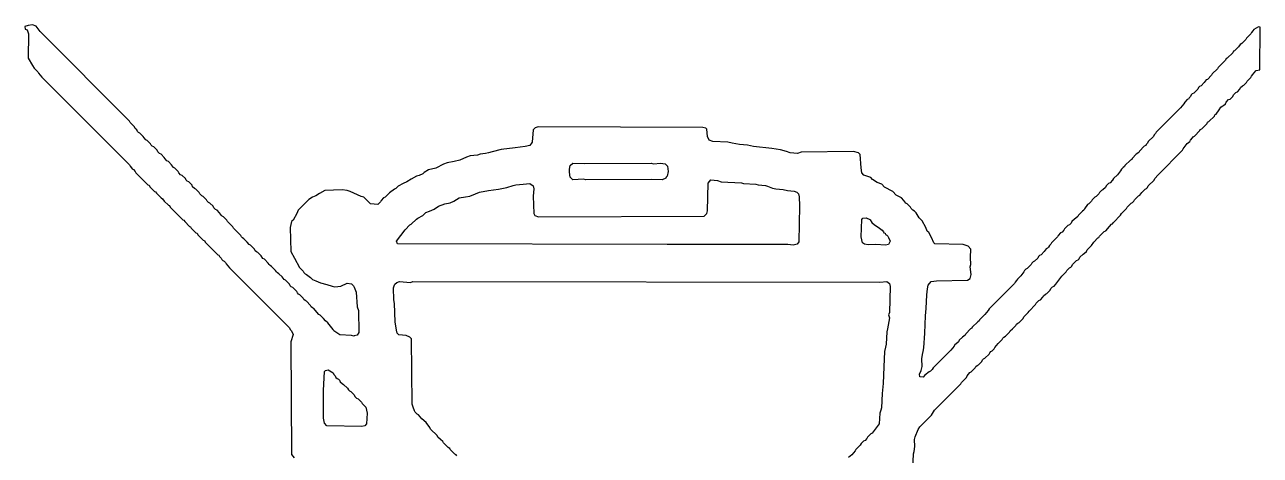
# Model space of a CAD drawing. Header units: millimetres. Extents: x 0 to 174, y 0 to 132.
# Drawn here: x 15.65 to 27.28, y 16.43 to 20.48 of the extents above; entities that cross this region are included whole.
import ezdxf

# ---------------------------------------------------------------- set-up
doc = ezdxf.new("R2010")
doc.units = ezdxf.units.MM
doc.layers.add('BottomOverlay', color=54, linetype='Continuous')

msp = doc.modelspace()

# ---------------------------------------------------------------- linework, layer by layer
at = {"layer": 'BottomOverlay'}
for p, q in [((15.721, 20.48), (15.68, 20.473)), ((15.755, 20.466), (15.721, 20.48)), ((15.68, 20.473), (15.649, 20.463)), ((15.649, 20.463), (15.652, 20.439)), ((15.652, 20.439), (15.673, 20.432)), ((15.673, 20.432), (15.683, 20.394)), ((15.683, 20.394), (15.68, 20.165)), ((15.786, 20.429), (15.755, 20.466)), ((15.793, 20.415), (15.786, 20.429)), ((16.635, 19.573), (15.793, 20.415)), ((27.193, 20.394), (27.152, 20.353)), ((27.2, 20.408), (27.193, 20.394)), ((27.213, 20.422), (27.2, 20.408)), ((27.22, 20.435), (27.213, 20.422)), ((27.265, 20.459), (27.22, 20.435)), ((27.282, 20.456), (27.265, 20.459)), ((27.278, 20.055), (27.282, 20.456)), ((27.077, 20.271), (27.039, 20.233)), ((27.094, 20.295), (27.077, 20.271)), ((27.107, 20.302), (27.094, 20.295)), ((27.145, 20.34), (27.107, 20.302)), ((27.152, 20.353), (27.145, 20.34)), ((15.68, 20.165), (15.721, 20.096)), ((26.953, 20.148), (26.885, 20.079)), ((26.96, 20.162), (26.953, 20.148)), ((26.97, 20.165), (26.96, 20.162)), ((27.022, 20.216), (26.97, 20.165)), ((27.029, 20.23), (27.022, 20.216)), ((27.039, 20.233), (27.029, 20.23)), ((15.721, 20.096), (15.738, 20.072)), ((15.738, 20.072), (15.772, 20.038)), ((15.772, 20.038), (15.779, 20.025)), ((15.779, 20.025), (15.81, 19.987)), ((26.83, 20.018), (26.823, 20.004)), ((26.878, 20.066), (26.83, 20.018)), ((26.885, 20.079), (26.878, 20.066)), ((27.2, 19.997), (27.213, 20.011)), ((27.213, 20.011), (27.22, 20.025)), ((27.22, 20.025), (27.244, 20.049)), ((27.244, 20.049), (27.278, 20.055)), ((15.81, 19.987), (16.635, 19.162)), ((26.71, 19.898), (26.7, 19.888)), ((26.724, 19.905), (26.71, 19.898)), ((26.755, 19.936), (26.724, 19.905)), ((26.772, 19.96), (26.755, 19.936)), ((26.786, 19.966), (26.772, 19.96)), ((26.823, 20.004), (26.786, 19.966)), ((27.097, 19.888), (27.114, 19.905)), ((27.114, 19.905), (27.128, 19.912)), ((27.128, 19.912), (27.152, 19.936)), ((27.152, 19.936), (27.159, 19.949)), ((27.159, 19.949), (27.193, 19.983)), ((27.193, 19.983), (27.2, 19.997)), ((26.607, 19.781), (26.594, 19.775)), ((26.611, 19.792), (26.607, 19.781)), ((26.625, 19.805), (26.611, 19.792)), ((26.631, 19.819), (26.625, 19.805)), ((26.642, 19.829), (26.631, 19.819)), ((26.655, 19.836), (26.642, 19.829)), ((26.693, 19.874), (26.655, 19.836)), ((26.7, 19.888), (26.693, 19.874)), ((26.984, 19.775), (26.998, 19.781)), ((26.998, 19.781), (27.022, 19.805)), ((27.022, 19.805), (27.029, 19.819)), ((27.029, 19.819), (27.053, 19.843)), ((27.053, 19.843), (27.066, 19.85)), ((27.066, 19.85), (27.09, 19.874)), ((27.09, 19.874), (27.097, 19.888)), ((26.532, 19.699), (26.303, 19.47)), ((26.563, 19.737), (26.532, 19.699)), ((26.57, 19.751), (26.563, 19.737)), ((26.594, 19.775), (26.57, 19.751)), ((26.868, 19.638), (26.895, 19.679)), ((26.895, 19.679), (26.912, 19.703)), ((26.912, 19.703), (26.922, 19.713)), ((26.922, 19.713), (26.936, 19.72)), ((26.936, 19.72), (26.953, 19.737)), ((26.953, 19.737), (26.96, 19.751)), ((26.96, 19.751), (26.984, 19.775)), ((16.642, 19.559), (16.635, 19.573)), ((16.683, 19.518), (16.642, 19.559)), ((26.731, 19.501), (26.782, 19.552)), ((26.782, 19.552), (26.786, 19.562)), ((26.786, 19.562), (26.799, 19.569)), ((26.799, 19.569), (26.851, 19.621)), ((26.851, 19.621), (26.854, 19.631)), ((26.854, 19.631), (26.868, 19.638)), ((16.689, 19.504), (16.683, 19.518)), ((16.703, 19.49), (16.689, 19.504)), ((16.71, 19.477), (16.703, 19.49)), ((16.72, 19.467), (16.71, 19.477)), ((16.734, 19.46), (16.72, 19.467)), ((16.765, 19.429), (16.734, 19.46)), ((16.772, 19.415), (16.765, 19.429)), ((20.435, 19.49), (20.428, 19.374)), ((20.455, 19.511), (20.435, 19.49)), ((20.483, 19.518), (20.455, 19.511)), ((22.034, 19.514), (20.483, 19.518)), ((22.061, 19.508), (22.034, 19.514)), ((22.071, 19.497), (22.061, 19.508)), ((22.078, 19.429), (22.071, 19.497)), ((22.092, 19.395), (22.078, 19.429)), ((26.275, 19.429), (26.227, 19.381)), ((26.282, 19.443), (26.275, 19.429)), ((26.296, 19.456), (26.282, 19.443)), ((26.303, 19.47), (26.296, 19.456)), ((26.649, 19.425), (26.662, 19.432)), ((26.662, 19.432), (26.714, 19.484)), ((26.714, 19.484), (26.717, 19.494)), ((26.717, 19.494), (26.731, 19.501)), ((16.789, 19.398), (16.772, 19.415)), ((16.802, 19.391), (16.789, 19.398)), ((16.833, 19.36), (16.802, 19.391)), ((16.84, 19.347), (16.833, 19.36)), ((16.85, 19.336), (16.84, 19.347)), ((16.864, 19.33), (16.85, 19.336)), ((16.895, 19.299), (16.864, 19.33)), ((20.267, 19.323), (20.134, 19.306)), ((20.36, 19.333), (20.267, 19.323)), ((20.404, 19.343), (20.36, 19.333)), ((20.428, 19.374), (20.404, 19.343)), ((22.126, 19.381), (22.092, 19.395)), ((22.27, 19.374), (22.126, 19.381)), ((22.311, 19.367), (22.27, 19.374)), ((22.379, 19.354), (22.311, 19.367)), ((22.455, 19.347), (22.379, 19.354)), ((22.509, 19.333), (22.455, 19.347)), ((22.684, 19.316), (22.509, 19.333)), ((22.766, 19.302), (22.684, 19.316)), ((26.19, 19.336), (26.145, 19.292)), ((26.204, 19.343), (26.19, 19.336)), ((26.207, 19.354), (26.204, 19.343)), ((26.221, 19.367), (26.207, 19.354)), ((26.227, 19.381), (26.221, 19.367)), ((26.549, 19.299), (26.556, 19.312)), ((26.556, 19.312), (26.594, 19.364)), ((26.594, 19.364), (26.607, 19.371)), ((26.607, 19.371), (26.618, 19.381)), ((26.618, 19.381), (26.625, 19.395)), ((26.625, 19.395), (26.645, 19.415)), ((26.645, 19.415), (26.649, 19.425)), ((16.902, 19.285), (16.895, 19.299)), ((16.919, 19.268), (16.902, 19.285)), ((16.933, 19.261), (16.919, 19.268)), ((16.963, 19.23), (16.933, 19.261)), ((16.97, 19.217), (16.963, 19.23)), ((16.987, 19.199), (16.97, 19.217)), ((17.001, 19.193), (16.987, 19.199)), ((19.747, 19.206), (19.692, 19.193)), ((19.808, 19.234), (19.747, 19.206)), ((19.843, 19.247), (19.808, 19.234)), ((19.911, 19.254), (19.843, 19.247)), ((19.938, 19.261), (19.911, 19.254)), ((19.986, 19.268), (19.938, 19.261)), ((20.014, 19.275), (19.986, 19.268)), ((20.051, 19.285), (20.014, 19.275)), ((20.134, 19.306), (20.051, 19.285)), ((22.821, 19.288), (22.766, 19.302)), ((22.855, 19.275), (22.821, 19.288)), ((22.924, 19.268), (22.855, 19.275)), ((22.958, 19.282), (22.924, 19.268)), ((23.451, 19.288), (22.958, 19.282)), ((23.499, 19.275), (23.451, 19.288)), ((23.516, 19.258), (23.499, 19.275)), ((23.523, 19.134), (23.516, 19.258)), ((26.06, 19.206), (26.008, 19.155)), ((26.073, 19.213), (26.06, 19.206)), ((26.077, 19.223), (26.073, 19.213)), ((26.114, 19.261), (26.077, 19.223)), ((26.138, 19.278), (26.114, 19.261)), ((26.145, 19.292), (26.138, 19.278)), ((26.32, 19.069), (26.549, 19.299)), ((16.635, 19.162), (16.642, 19.148)), ((16.642, 19.148), (16.655, 19.134)), ((16.655, 19.134), (16.659, 19.124)), ((16.659, 19.124), (16.672, 19.117)), ((16.672, 19.117), (16.689, 19.1)), ((16.689, 19.1), (16.696, 19.087)), ((16.696, 19.087), (16.809, 18.974)), ((17.032, 19.162), (17.001, 19.193)), ((17.039, 19.148), (17.032, 19.162)), ((17.049, 19.138), (17.039, 19.148)), ((17.063, 19.131), (17.049, 19.138)), ((17.093, 19.1), (17.063, 19.131)), ((17.1, 19.087), (17.093, 19.1)), ((17.117, 19.069), (17.1, 19.087)), ((19.411, 19.09), (19.397, 19.076)), ((19.449, 19.114), (19.411, 19.09)), ((19.521, 19.131), (19.449, 19.114)), ((19.593, 19.169), (19.521, 19.131)), ((19.627, 19.182), (19.593, 19.169)), ((19.692, 19.193), (19.627, 19.182)), ((20.777, 19.121), (20.784, 19.155)), ((20.777, 19.114), (20.777, 19.121)), ((20.777, 19.093), (20.777, 19.114)), ((20.784, 19.045), (20.777, 19.093)), ((20.784, 19.155), (20.808, 19.179)), ((20.808, 19.179), (20.921, 19.176)), ((20.921, 19.176), (21.547, 19.179)), ((21.547, 19.179), (21.568, 19.172)), ((21.568, 19.172), (21.636, 19.179)), ((21.636, 19.179), (21.678, 19.172)), ((21.678, 19.172), (21.702, 19.148)), ((21.708, 19.1), (21.698, 19.056)), ((21.702, 19.148), (21.708, 19.1)), ((23.53, 19.087), (23.523, 19.134)), ((23.55, 19.066), (23.53, 19.087)), ((25.967, 19.107), (25.936, 19.069)), ((25.974, 19.121), (25.967, 19.107)), ((25.991, 19.138), (25.974, 19.121)), ((26.005, 19.145), (25.991, 19.138)), ((26.008, 19.155), (26.005, 19.145)), ((16.809, 18.974), (16.82, 18.97)), ((16.82, 18.97), (16.826, 18.956)), ((17.131, 19.063), (17.117, 19.069)), ((17.162, 19.032), (17.131, 19.063)), ((17.169, 19.018), (17.162, 19.032)), ((17.179, 19.008), (17.169, 19.018)), ((17.193, 19.001), (17.179, 19.008)), ((17.224, 18.97), (17.193, 19.001)), ((17.23, 18.956), (17.224, 18.97)), ((19.213, 18.987), (19.165, 18.96)), ((19.247, 19.001), (19.213, 18.987)), ((19.288, 19.028), (19.247, 19.001)), ((19.336, 19.056), (19.288, 19.028)), ((19.363, 19.063), (19.336, 19.056)), ((19.397, 19.076), (19.363, 19.063)), ((20.188, 18.95), (20.247, 18.967)), ((20.247, 18.967), (20.274, 18.974)), ((20.274, 18.974), (20.342, 18.98)), ((20.342, 18.98), (20.404, 18.987)), ((20.404, 18.987), (20.435, 18.963)), ((20.435, 18.963), (20.442, 18.936)), ((20.808, 19.021), (20.784, 19.045)), ((20.911, 19.028), (20.808, 19.021)), ((20.931, 19.021), (20.911, 19.028)), ((21.551, 19.025), (20.931, 19.021)), ((21.65, 19.021), (21.551, 19.025)), ((21.684, 19.035), (21.65, 19.021)), ((21.688, 19.045), (21.684, 19.035)), ((21.698, 19.056), (21.688, 19.045)), ((22.078, 18.73), (22.085, 18.991)), ((22.085, 18.991), (22.109, 19.021)), ((22.109, 19.021), (22.171, 19.015)), ((22.171, 19.015), (22.205, 19.001)), ((22.205, 19.001), (22.397, 18.994)), ((22.397, 18.994), (22.417, 18.987)), ((22.417, 18.987), (22.533, 18.98)), ((22.533, 18.98), (22.554, 18.974)), ((22.554, 18.974), (22.622, 18.967)), ((22.622, 18.967), (22.643, 18.96)), ((23.615, 19.042), (23.55, 19.066)), ((23.632, 19.025), (23.615, 19.042)), ((23.674, 18.997), (23.632, 19.025)), ((23.718, 18.98), (23.674, 18.997)), ((23.745, 18.953), (23.718, 18.98)), ((25.83, 18.963), (25.823, 18.95)), ((25.854, 18.987), (25.83, 18.963)), ((25.868, 18.994), (25.854, 18.987)), ((25.892, 19.018), (25.868, 18.994)), ((25.899, 19.032), (25.892, 19.018)), ((25.936, 19.069), (25.899, 19.032)), ((26.221, 18.95), (26.227, 18.963)), ((26.227, 18.963), (26.282, 19.018)), ((26.282, 19.018), (26.289, 19.032)), ((26.289, 19.032), (26.32, 19.069)), ((16.826, 18.956), (16.871, 18.912)), ((16.871, 18.912), (16.881, 18.908)), ((16.881, 18.908), (16.888, 18.895)), ((16.888, 18.895), (16.933, 18.85)), ((16.933, 18.85), (16.946, 18.843)), ((17.248, 18.939), (17.23, 18.956)), ((17.261, 18.932), (17.248, 18.939)), ((17.292, 18.902), (17.261, 18.932)), ((17.299, 18.888), (17.292, 18.902)), ((17.316, 18.871), (17.299, 18.888)), ((17.33, 18.864), (17.316, 18.871)), ((17.36, 18.833), (17.33, 18.864)), ((18.357, 18.857), (18.323, 18.837)), ((18.391, 18.871), (18.357, 18.857)), ((18.425, 18.891), (18.391, 18.871)), ((18.473, 18.919), (18.425, 18.891)), ((18.637, 18.926), (18.473, 18.919)), ((18.685, 18.919), (18.637, 18.926)), ((18.713, 18.912), (18.685, 18.919)), ((18.815, 18.864), (18.713, 18.912)), ((18.843, 18.857), (18.815, 18.864)), ((18.905, 18.796), (18.843, 18.857)), ((19.028, 18.85), (19.004, 18.826)), ((19.041, 18.857), (19.028, 18.85)), ((19.083, 18.898), (19.041, 18.857)), ((19.13, 18.932), (19.083, 18.898)), ((19.144, 18.939), (19.13, 18.932)), ((19.165, 18.96), (19.144, 18.939)), ((19.688, 18.819), (19.74, 18.85)), ((19.74, 18.85), (19.798, 18.861)), ((19.798, 18.861), (19.839, 18.867)), ((19.839, 18.867), (19.894, 18.888)), ((19.894, 18.888), (19.932, 18.905)), ((19.932, 18.905), (20.014, 18.919)), ((20.014, 18.919), (20.11, 18.932)), ((20.11, 18.932), (20.188, 18.95)), ((20.442, 18.936), (20.435, 18.867)), ((20.435, 18.867), (20.442, 18.703)), ((22.643, 18.96), (22.688, 18.943)), ((22.688, 18.943), (22.722, 18.936)), ((22.722, 18.936), (22.79, 18.929)), ((22.79, 18.929), (22.831, 18.922)), ((22.831, 18.922), (22.893, 18.915)), ((22.893, 18.915), (22.917, 18.905)), ((22.917, 18.905), (22.934, 18.888)), ((22.934, 18.888), (22.941, 18.861)), ((22.941, 18.861), (22.944, 18.775)), ((23.821, 18.912), (23.745, 18.953)), ((23.855, 18.878), (23.821, 18.912)), ((23.903, 18.85), (23.855, 18.878)), ((23.927, 18.826), (23.903, 18.85)), ((25.724, 18.857), (25.7, 18.833)), ((25.738, 18.864), (25.724, 18.857)), ((25.762, 18.888), (25.738, 18.864)), ((25.769, 18.902), (25.762, 18.888)), ((25.786, 18.919), (25.769, 18.902)), ((25.8, 18.926), (25.786, 18.919)), ((25.823, 18.95), (25.8, 18.926)), ((26.097, 18.833), (26.135, 18.871)), ((26.135, 18.871), (26.149, 18.878)), ((26.149, 18.878), (26.166, 18.902)), ((26.166, 18.902), (26.197, 18.932)), ((26.197, 18.932), (26.21, 18.939)), ((26.21, 18.939), (26.221, 18.95)), ((16.946, 18.843), (16.963, 18.819)), ((16.963, 18.819), (17.001, 18.782)), ((17.001, 18.782), (17.011, 18.778)), ((17.011, 18.778), (17.018, 18.765)), ((17.018, 18.765), (17.138, 18.645)), ((17.367, 18.819), (17.36, 18.833)), ((17.378, 18.809), (17.367, 18.819)), ((17.391, 18.802), (17.378, 18.809)), ((17.422, 18.772), (17.391, 18.802)), ((17.429, 18.758), (17.422, 18.772)), ((17.446, 18.741), (17.429, 18.758)), ((17.46, 18.734), (17.446, 18.741)), ((17.484, 18.71), (17.46, 18.734)), ((18.223, 18.737), (18.21, 18.703)), ((18.323, 18.837), (18.223, 18.737)), ((18.973, 18.789), (18.905, 18.796)), ((18.997, 18.813), (18.973, 18.789)), ((19.004, 18.826), (18.997, 18.813)), ((19.459, 18.727), (19.504, 18.744)), ((19.504, 18.744), (19.545, 18.772)), ((19.545, 18.772), (19.603, 18.796)), ((19.603, 18.796), (19.654, 18.806)), ((19.654, 18.806), (19.688, 18.819)), ((22.071, 18.703), (22.078, 18.73)), ((22.944, 18.775), (22.937, 18.439)), ((23.934, 18.813), (23.927, 18.826)), ((23.944, 18.802), (23.934, 18.813)), ((23.958, 18.796), (23.944, 18.802)), ((23.988, 18.765), (23.958, 18.796)), ((23.995, 18.751), (23.988, 18.765)), ((24.012, 18.734), (23.995, 18.751)), ((24.026, 18.727), (24.012, 18.734)), ((25.621, 18.734), (25.608, 18.727)), ((25.628, 18.748), (25.621, 18.734)), ((25.656, 18.789), (25.628, 18.748)), ((25.669, 18.796), (25.656, 18.789)), ((25.693, 18.819), (25.669, 18.796)), ((25.7, 18.833), (25.693, 18.819)), ((25.974, 18.703), (26.022, 18.751)), ((26.022, 18.751), (26.029, 18.765)), ((26.029, 18.765), (26.067, 18.802)), ((26.067, 18.802), (26.08, 18.809)), ((26.08, 18.809), (26.091, 18.819)), ((26.091, 18.819), (26.097, 18.833)), ((17.138, 18.645), (17.148, 18.641)), ((17.148, 18.641), (17.155, 18.628)), ((17.155, 18.628), (17.2, 18.583)), ((17.501, 18.686), (17.484, 18.71)), ((17.504, 18.683), (17.501, 18.686)), ((17.508, 18.679), (17.504, 18.683)), ((17.521, 18.672), (17.508, 18.679)), ((17.552, 18.641), (17.521, 18.672)), ((17.559, 18.628), (17.552, 18.641)), ((17.607, 18.58), (17.559, 18.628)), ((18.162, 18.628), (18.148, 18.573)), ((18.175, 18.641), (18.162, 18.628)), ((18.21, 18.703), (18.175, 18.641)), ((19.288, 18.604), (19.336, 18.652)), ((19.336, 18.652), (19.35, 18.659)), ((19.35, 18.659), (19.397, 18.686)), ((19.397, 18.686), (19.425, 18.713)), ((19.425, 18.713), (19.459, 18.727)), ((20.442, 18.703), (20.452, 18.686)), ((20.452, 18.686), (20.486, 18.672)), ((20.486, 18.672), (22.047, 18.679)), ((22.047, 18.679), (22.071, 18.703)), ((23.523, 18.484), (23.53, 18.648)), ((23.53, 18.648), (23.54, 18.659)), ((23.54, 18.659), (23.571, 18.662)), ((23.571, 18.662), (23.605, 18.648)), ((23.605, 18.648), (23.608, 18.645)), ((23.608, 18.645), (23.626, 18.621)), ((23.626, 18.621), (23.65, 18.597)), ((24.043, 18.71), (24.026, 18.727)), ((24.071, 18.662), (24.043, 18.71)), ((24.098, 18.635), (24.071, 18.662)), ((24.132, 18.573), (24.098, 18.635)), ((25.502, 18.614), (25.485, 18.597)), ((25.509, 18.628), (25.502, 18.614)), ((25.532, 18.652), (25.509, 18.628)), ((25.546, 18.659), (25.532, 18.652)), ((25.563, 18.676), (25.546, 18.659)), ((25.57, 18.689), (25.563, 18.676)), ((25.608, 18.727), (25.57, 18.689)), ((25.892, 18.607), (25.899, 18.621)), ((25.899, 18.621), (25.967, 18.689)), ((25.967, 18.689), (25.974, 18.703)), ((17.2, 18.583), (17.21, 18.58)), ((17.21, 18.58), (17.217, 18.566)), ((17.217, 18.566), (17.261, 18.522)), ((17.261, 18.522), (17.271, 18.518)), ((17.271, 18.518), (17.278, 18.505)), ((17.278, 18.505), (17.33, 18.453)), ((17.614, 18.566), (17.607, 18.58)), ((17.682, 18.498), (17.614, 18.566)), ((17.689, 18.484), (17.682, 18.498)), ((18.148, 18.573), (18.155, 18.347)), ((19.148, 18.443), (19.23, 18.552)), ((19.23, 18.552), (19.274, 18.597)), ((19.274, 18.597), (19.288, 18.604)), ((23.65, 18.597), (23.684, 18.576)), ((23.684, 18.576), (23.721, 18.546)), ((23.721, 18.546), (23.735, 18.532)), ((23.735, 18.532), (23.739, 18.522)), ((23.739, 18.522), (23.749, 18.518)), ((23.749, 18.518), (23.752, 18.508)), ((23.752, 18.508), (23.766, 18.501)), ((23.766, 18.501), (23.776, 18.491)), ((24.146, 18.539), (24.132, 18.573)), ((24.16, 18.525), (24.146, 18.539)), ((24.187, 18.477), (24.16, 18.525)), ((25.378, 18.498), (25.372, 18.484)), ((25.402, 18.522), (25.378, 18.498)), ((25.416, 18.528), (25.402, 18.522)), ((25.433, 18.546), (25.416, 18.528)), ((25.44, 18.559), (25.433, 18.546)), ((25.471, 18.59), (25.44, 18.559)), ((25.485, 18.597), (25.471, 18.59)), ((25.769, 18.491), (25.813, 18.535)), ((25.813, 18.535), (25.827, 18.542)), ((25.827, 18.542), (25.861, 18.583)), ((25.861, 18.583), (25.882, 18.604)), ((25.882, 18.604), (25.892, 18.607)), ((17.33, 18.453), (17.34, 18.45)), ((17.34, 18.45), (17.347, 18.436)), ((17.347, 18.436), (17.467, 18.316)), ((17.699, 18.474), (17.689, 18.484)), ((17.713, 18.467), (17.699, 18.474)), ((17.744, 18.436), (17.713, 18.467)), ((17.761, 18.412), (17.744, 18.436)), ((17.775, 18.405), (17.761, 18.412)), ((17.812, 18.368), (17.775, 18.405)), ((19.158, 18.419), (19.148, 18.443)), ((21.698, 18.412), (19.158, 18.419)), ((22.835, 18.412), (21.698, 18.412)), ((22.883, 18.405), (22.835, 18.412)), ((22.92, 18.415), (22.883, 18.405)), ((22.937, 18.439), (22.92, 18.415)), ((23.537, 18.429), (23.523, 18.484)), ((23.557, 18.415), (23.537, 18.429)), ((23.591, 18.409), (23.557, 18.415)), ((23.663, 18.412), (23.591, 18.409)), ((23.752, 18.405), (23.663, 18.412)), ((23.78, 18.412), (23.752, 18.405)), ((23.776, 18.491), (23.783, 18.477)), ((23.797, 18.443), (23.78, 18.412)), ((23.783, 18.477), (23.797, 18.443)), ((24.208, 18.429), (24.187, 18.477)), ((24.218, 18.419), (24.208, 18.429)), ((24.485, 18.412), (24.218, 18.419)), ((24.533, 18.398), (24.485, 18.412)), ((24.557, 18.368), (24.533, 18.398)), ((25.289, 18.388), (25.279, 18.378)), ((25.296, 18.402), (25.289, 18.388)), ((25.31, 18.415), (25.296, 18.402)), ((25.317, 18.429), (25.31, 18.415)), ((25.372, 18.484), (25.317, 18.429)), ((25.652, 18.361), (25.693, 18.402)), ((25.693, 18.402), (25.714, 18.436)), ((25.714, 18.436), (25.752, 18.474)), ((25.752, 18.474), (25.762, 18.477)), ((25.762, 18.477), (25.769, 18.491)), ((17.467, 18.316), (17.477, 18.313)), ((17.477, 18.313), (17.484, 18.299)), ((17.484, 18.299), (17.497, 18.285)), ((17.497, 18.285), (17.504, 18.272)), ((17.504, 18.272), (17.515, 18.261)), ((17.819, 18.354), (17.812, 18.368)), ((17.83, 18.344), (17.819, 18.354)), ((17.843, 18.337), (17.83, 18.344)), ((17.874, 18.306), (17.843, 18.337)), ((17.891, 18.282), (17.874, 18.306)), ((17.905, 18.275), (17.891, 18.282)), ((17.942, 18.237), (17.905, 18.275)), ((18.155, 18.347), (18.189, 18.285)), ((18.189, 18.285), (18.237, 18.196)), ((24.553, 18.289), (24.557, 18.368)), ((24.557, 18.224), (24.553, 18.289)), ((25.187, 18.285), (25.156, 18.255)), ((25.194, 18.299), (25.187, 18.285)), ((25.204, 18.309), (25.194, 18.299)), ((25.218, 18.316), (25.204, 18.309)), ((25.248, 18.347), (25.218, 18.316)), ((25.265, 18.371), (25.248, 18.347)), ((25.279, 18.378), (25.265, 18.371)), ((25.553, 18.261), (25.567, 18.268)), ((25.567, 18.268), (25.577, 18.279)), ((25.577, 18.279), (25.584, 18.292)), ((25.584, 18.292), (25.615, 18.323)), ((25.615, 18.323), (25.628, 18.33)), ((25.628, 18.33), (25.645, 18.347)), ((25.645, 18.347), (25.652, 18.361)), ((17.515, 18.261), (17.528, 18.255)), ((17.528, 18.255), (17.539, 18.244)), ((17.539, 18.244), (17.545, 18.231)), ((17.545, 18.231), (17.576, 18.193)), ((17.576, 18.193), (18.141, 17.628)), ((17.949, 18.224), (17.942, 18.237)), ((17.96, 18.214), (17.949, 18.224)), ((17.973, 18.207), (17.96, 18.214)), ((18.011, 18.169), (17.973, 18.207)), ((18.018, 18.155), (18.011, 18.169)), ((18.028, 18.145), (18.018, 18.155)), ((18.237, 18.196), (18.271, 18.162)), ((18.271, 18.162), (18.278, 18.148)), ((18.278, 18.148), (18.288, 18.138)), ((24.55, 18.203), (24.557, 18.224)), ((24.56, 18.131), (24.55, 18.203)), ((25.057, 18.155), (25.026, 18.118)), ((25.063, 18.169), (25.057, 18.155)), ((25.074, 18.179), (25.063, 18.169)), ((25.087, 18.186), (25.074, 18.179)), ((25.125, 18.224), (25.087, 18.186)), ((25.132, 18.237), (25.125, 18.224)), ((25.142, 18.248), (25.132, 18.237)), ((25.156, 18.255), (25.142, 18.248)), ((25.413, 18.114), (25.454, 18.155)), ((25.454, 18.155), (25.461, 18.169)), ((25.461, 18.169), (25.485, 18.193)), ((25.485, 18.193), (25.498, 18.2)), ((25.498, 18.2), (25.509, 18.21)), ((25.509, 18.21), (25.515, 18.224)), ((25.515, 18.224), (25.553, 18.261)), ((18.042, 18.138), (18.028, 18.145)), ((18.073, 18.107), (18.042, 18.138)), ((18.09, 18.083), (18.073, 18.107)), ((18.103, 18.077), (18.09, 18.083)), ((18.141, 18.039), (18.103, 18.077)), ((18.148, 18.025), (18.141, 18.039)), ((18.288, 18.138), (18.302, 18.131)), ((18.302, 18.131), (18.34, 18.101)), ((18.34, 18.101), (18.357, 18.083)), ((18.357, 18.083), (18.391, 18.07)), ((18.391, 18.07), (18.435, 18.053)), ((18.435, 18.053), (18.494, 18.035)), ((18.494, 18.035), (18.542, 18.022)), ((18.624, 18.022), (18.685, 18.049)), ((18.685, 18.049), (18.726, 18.042)), ((18.726, 18.042), (18.744, 18.025)), ((19.127, 18.025), (19.134, 18.039)), ((19.134, 18.039), (19.151, 18.056)), ((19.151, 18.056), (19.178, 18.063)), ((19.178, 18.063), (19.281, 18.056)), ((19.281, 18.056), (19.302, 18.063)), ((19.302, 18.063), (23.701, 18.059)), ((23.701, 18.059), (23.766, 18.063)), ((23.766, 18.063), (23.79, 18.046)), ((23.79, 18.046), (23.797, 18.018)), ((24.156, 18.029), (24.184, 18.063)), ((24.184, 18.063), (24.232, 18.07)), ((24.232, 18.07), (24.526, 18.077)), ((24.526, 18.077), (24.55, 18.094)), ((24.55, 18.094), (24.56, 18.131)), ((24.968, 18.046), (24.728, 17.806)), ((24.974, 18.059), (24.968, 18.046)), ((24.988, 18.073), (24.974, 18.059)), ((24.995, 18.087), (24.988, 18.073)), ((25.026, 18.118), (24.995, 18.087)), ((25.341, 18.022), (25.358, 18.039)), ((25.358, 18.039), (25.365, 18.053)), ((25.365, 18.053), (25.413, 18.114)), ((18.158, 18.015), (18.148, 18.025)), ((18.172, 18.008), (18.158, 18.015)), ((18.21, 17.97), (18.172, 18.008)), ((18.216, 17.957), (18.21, 17.97)), ((18.227, 17.946), (18.216, 17.957)), ((18.24, 17.94), (18.227, 17.946)), ((18.271, 17.909), (18.24, 17.94)), ((18.542, 18.022), (18.569, 18.015)), ((18.569, 18.015), (18.624, 18.022)), ((18.744, 18.025), (18.75, 18.012)), ((18.75, 18.012), (18.771, 17.964)), ((18.771, 17.964), (18.778, 17.827)), ((19.12, 18.005), (19.127, 18.025)), ((19.124, 17.892), (19.12, 18.005)), ((23.797, 18.018), (23.79, 17.772)), ((24.136, 17.81), (24.143, 17.94)), ((24.143, 17.94), (24.149, 17.994)), ((24.149, 17.994), (24.156, 18.029)), ((25.211, 17.892), (25.235, 17.916)), ((25.235, 17.916), (25.241, 17.929)), ((25.241, 17.929), (25.259, 17.946)), ((25.259, 17.946), (25.272, 17.953)), ((25.272, 17.953), (25.303, 17.984)), ((25.303, 17.984), (25.31, 17.998)), ((25.31, 17.998), (25.327, 18.015)), ((25.327, 18.015), (25.341, 18.022)), ((18.278, 17.895), (18.271, 17.909)), ((18.288, 17.885), (18.278, 17.895)), ((18.302, 17.878), (18.288, 17.885)), ((18.34, 17.84), (18.302, 17.878)), ((18.346, 17.827), (18.34, 17.84)), ((18.357, 17.816), (18.346, 17.827)), ((18.37, 17.81), (18.357, 17.816)), ((18.384, 17.796), (18.37, 17.81)), ((18.778, 17.827), (18.792, 17.792)), ((19.13, 17.857), (19.124, 17.892)), ((19.137, 17.686), (19.13, 17.857)), ((24.129, 17.741), (24.136, 17.81)), ((24.728, 17.806), (24.721, 17.792)), ((25.105, 17.786), (25.166, 17.847)), ((25.166, 17.847), (25.173, 17.861)), ((25.173, 17.861), (25.197, 17.885)), ((25.197, 17.885), (25.211, 17.892)), ((18.418, 17.755), (18.384, 17.796)), ((18.432, 17.748), (18.418, 17.755)), ((18.463, 17.717), (18.432, 17.748)), ((18.48, 17.693), (18.463, 17.717)), ((18.504, 17.676), (18.48, 17.693)), ((18.792, 17.792), (18.795, 17.584)), ((19.148, 17.608), (19.137, 17.686)), ((23.79, 17.724), (23.773, 17.618)), ((23.79, 17.772), (23.783, 17.751)), ((23.783, 17.751), (23.79, 17.724)), ((24.122, 17.577), (24.129, 17.741)), ((24.622, 17.686), (24.57, 17.635)), ((24.636, 17.693), (24.622, 17.686)), ((24.639, 17.703), (24.636, 17.693)), ((24.69, 17.755), (24.639, 17.703)), ((24.721, 17.792), (24.69, 17.755)), ((25.012, 17.679), (25.05, 17.717)), ((25.05, 17.717), (25.057, 17.731)), ((25.057, 17.731), (25.098, 17.772)), ((25.098, 17.772), (25.105, 17.786)), ((18.141, 17.628), (18.148, 17.614)), ((18.148, 17.614), (18.162, 17.601)), ((18.175, 17.566), (18.155, 17.498)), ((18.162, 17.601), (18.175, 17.566)), ((18.552, 17.614), (18.504, 17.676)), ((18.559, 17.601), (18.552, 17.614)), ((18.617, 17.563), (18.559, 17.601)), ((18.795, 17.584), (18.778, 17.56)), ((19.154, 17.58), (19.148, 17.608)), ((19.172, 17.563), (19.154, 17.58)), ((23.766, 17.59), (23.759, 17.474)), ((23.773, 17.618), (23.766, 17.59)), ((24.115, 17.44), (24.122, 17.577)), ((24.509, 17.573), (24.502, 17.56)), ((24.553, 17.618), (24.509, 17.573)), ((24.567, 17.625), (24.553, 17.618)), ((24.57, 17.635), (24.567, 17.625)), ((24.882, 17.549), (24.92, 17.587)), ((24.92, 17.587), (24.927, 17.601)), ((24.927, 17.601), (24.95, 17.618)), ((24.95, 17.618), (24.981, 17.649)), ((24.981, 17.649), (24.988, 17.662)), ((24.988, 17.662), (24.998, 17.673)), ((24.998, 17.673), (25.012, 17.679)), ((18.155, 17.498), (18.162, 16.437)), ((18.726, 17.556), (18.617, 17.563)), ((18.747, 17.549), (18.726, 17.556)), ((18.75, 17.553), (18.747, 17.549)), ((18.778, 17.56), (18.75, 17.553)), ((19.24, 17.556), (19.172, 17.563)), ((19.274, 17.542), (19.24, 17.556)), ((19.291, 17.525), (19.274, 17.542)), ((19.298, 16.909), (19.291, 17.525)), ((23.759, 17.474), (23.752, 17.447)), ((24.399, 17.457), (24.368, 17.419)), ((24.406, 17.471), (24.399, 17.457)), ((24.416, 17.474), (24.406, 17.471)), ((24.44, 17.498), (24.416, 17.474)), ((24.447, 17.512), (24.44, 17.498)), ((24.478, 17.542), (24.447, 17.512)), ((24.502, 17.56), (24.478, 17.542)), ((24.783, 17.443), (24.814, 17.481)), ((24.814, 17.481), (24.851, 17.519)), ((24.851, 17.519), (24.858, 17.532)), ((24.858, 17.532), (24.868, 17.542)), ((24.868, 17.542), (24.882, 17.549)), ((23.745, 17.406), (23.739, 17.262)), ((23.752, 17.447), (23.745, 17.406)), ((24.095, 17.337), (24.101, 17.378)), ((24.098, 17.265), (24.095, 17.337)), ((24.101, 17.378), (24.108, 17.406)), ((24.108, 17.406), (24.115, 17.44)), ((24.368, 17.419), (24.201, 17.251)), ((24.666, 17.327), (24.677, 17.337)), ((24.677, 17.337), (24.69, 17.344)), ((24.69, 17.344), (24.728, 17.382)), ((24.728, 17.382), (24.735, 17.395)), ((24.735, 17.395), (24.745, 17.406)), ((24.745, 17.406), (24.759, 17.412)), ((24.759, 17.412), (24.776, 17.43)), ((24.776, 17.43), (24.783, 17.443)), ((18.463, 17.039), (18.47, 17.217)), ((18.47, 17.217), (18.48, 17.228)), ((18.48, 17.228), (18.507, 17.234)), ((18.507, 17.234), (18.552, 17.204)), ((23.739, 17.262), (23.732, 17.104)), ((24.074, 17.193), (24.088, 17.228)), ((24.088, 17.228), (24.098, 17.265)), ((24.177, 17.221), (24.163, 17.214)), ((24.194, 17.238), (24.177, 17.221)), ((24.201, 17.251), (24.194, 17.238)), ((24.56, 17.214), (24.598, 17.251)), ((24.598, 17.251), (24.605, 17.265)), ((24.605, 17.265), (24.615, 17.275)), ((24.615, 17.275), (24.629, 17.282)), ((24.629, 17.282), (24.659, 17.313)), ((24.659, 17.313), (24.666, 17.327)), ((18.552, 17.204), (18.559, 17.19)), ((18.559, 17.19), (18.572, 17.176)), ((18.572, 17.176), (18.579, 17.162)), ((18.579, 17.162), (18.59, 17.152)), ((18.59, 17.152), (18.603, 17.145)), ((18.603, 17.145), (18.614, 17.135)), ((18.614, 17.135), (18.62, 17.121)), ((18.62, 17.121), (18.637, 17.104)), ((18.637, 17.104), (18.651, 17.097)), ((23.732, 17.104), (23.721, 17.012)), ((24.077, 17.169), (24.074, 17.193)), ((24.108, 17.166), (24.077, 17.169)), ((24.125, 17.183), (24.108, 17.166)), ((24.163, 17.214), (24.125, 17.183)), ((24.214, 16.854), (24.461, 17.101)), ((24.461, 17.101), (24.468, 17.115)), ((24.468, 17.115), (24.516, 17.162)), ((24.516, 17.162), (24.523, 17.176)), ((24.523, 17.176), (24.547, 17.207)), ((24.547, 17.207), (24.56, 17.214)), ((18.463, 17.032), (18.463, 17.039)), ((18.463, 16.779), (18.463, 17.032)), ((18.651, 17.097), (18.689, 17.06)), ((18.689, 17.06), (18.696, 17.046)), ((18.696, 17.046), (18.706, 17.036)), ((18.706, 17.036), (18.72, 17.029)), ((18.72, 17.029), (18.75, 16.998)), ((18.75, 16.998), (18.757, 16.984)), ((23.721, 17.012), (23.715, 16.875)), ((18.757, 16.984), (18.774, 16.967)), ((18.774, 16.967), (18.788, 16.96)), ((18.788, 16.96), (18.819, 16.93)), ((18.819, 16.93), (18.826, 16.916)), ((18.826, 16.916), (18.86, 16.882)), ((18.86, 16.882), (18.874, 16.827)), ((19.305, 16.882), (19.298, 16.909)), ((19.319, 16.848), (19.305, 16.882)), ((23.715, 16.875), (23.708, 16.854)), ((18.47, 16.731), (18.463, 16.779)), ((18.874, 16.827), (18.867, 16.724)), ((19.326, 16.834), (19.319, 16.848)), ((19.343, 16.817), (19.326, 16.834)), ((19.356, 16.81), (19.343, 16.817)), ((19.387, 16.772), (19.356, 16.81)), ((19.428, 16.738), (19.387, 16.772)), ((23.701, 16.827), (23.694, 16.724)), ((23.708, 16.854), (23.701, 16.827)), ((24.077, 16.697), (24.187, 16.806)), ((24.187, 16.806), (24.214, 16.854)), ((18.494, 16.707), (18.47, 16.731)), ((18.822, 16.7), (18.494, 16.707)), ((18.85, 16.707), (18.822, 16.7)), ((18.867, 16.724), (18.85, 16.707)), ((19.463, 16.69), (19.428, 16.738)), ((19.469, 16.676), (19.463, 16.69)), ((19.531, 16.615), (19.469, 16.676)), ((23.629, 16.639), (23.615, 16.632)), ((23.694, 16.724), (23.629, 16.639)), ((24.033, 16.604), (24.06, 16.673)), ((24.06, 16.673), (24.077, 16.697)), ((19.538, 16.601), (19.531, 16.615)), ((19.562, 16.577), (19.538, 16.601)), ((19.586, 16.56), (19.562, 16.577)), ((19.593, 16.546), (19.586, 16.56)), ((19.637, 16.502), (19.593, 16.546)), ((23.516, 16.526), (23.475, 16.485)), ((23.523, 16.539), (23.516, 16.526)), ((23.547, 16.563), (23.523, 16.539)), ((23.561, 16.57), (23.547, 16.563)), ((23.578, 16.587), (23.561, 16.57)), ((23.584, 16.601), (23.578, 16.587)), ((23.602, 16.618), (23.584, 16.601)), ((23.605, 16.622), (23.602, 16.618)), ((23.615, 16.632), (23.605, 16.622)), ((24.026, 16.577), (24.033, 16.604)), ((24.03, 16.512), (24.026, 16.577)), ((18.162, 16.437), (18.186, 16.406)), ((19.651, 16.495), (19.637, 16.502)), ((19.654, 16.485), (19.651, 16.495)), ((19.699, 16.44), (19.654, 16.485)), ((19.712, 16.433), (19.699, 16.44)), ((19.716, 16.423), (19.712, 16.433)), ((23.437, 16.433), (23.406, 16.409)), ((23.468, 16.471), (23.437, 16.433)), ((23.475, 16.485), (23.468, 16.471)), ((24.009, 16.3), (24.016, 16.444)), ((24.016, 16.444), (24.023, 16.464)), ((24.023, 16.464), (24.03, 16.512))]:
    msp.add_line(p, q, dxfattribs=at)

doc.saveas('drawing.dxf')
